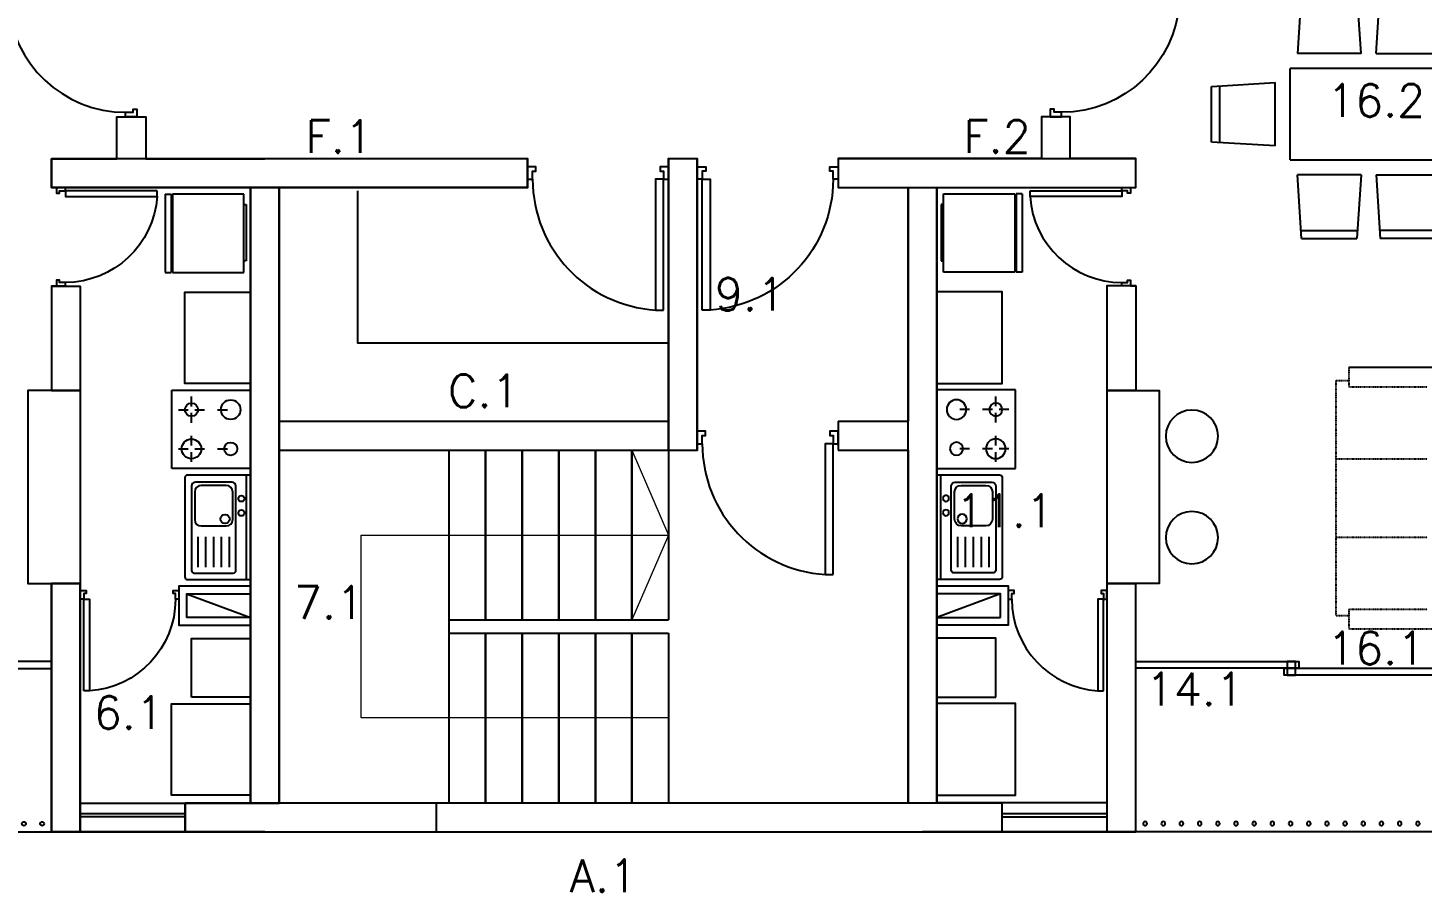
# Model space of a CAD drawing. Header units: inches. Extents: x -1960 to 5063, y 53 to 5870.
# Drawn here: x 1170 to 2236, y 53 to 714 of the extents above; entities that cross this region are included whole.
import ezdxf

# ---------------------------------------------------------------- set-up
doc = ezdxf.new("R2010")
doc.units = ezdxf.units.IN
doc.header["$MEASUREMENT"] = 0
doc.linetypes.add('HIDDEN', pattern=[0.375, 0.25, -0.125])
for name, color, linetype in [('00_CONJUNTO', 1, 'Continuous'), ('00_ESTRUCTURA X', 3, 'Continuous'), ('00_ESTRUCTURA Y', 2, 'Continuous'), ('01 BLOQUES MUEBLES', 1, 'Continuous'), ('01 ELV CORTE', 1, 'Continuous'), ('01 MUROS', 7, 'Continuous'), ('01 PUERTAS Y VENTANAS', 246, 'Continuous'), ('_LOSA', 250, 'Continuous'), ('REV_JM', 201, 'Continuous')]:
    doc.layers.add(name, color=color, linetype=linetype)
for name, color, linetype, lineweight, plot in [('01 NO IMPRIMIR', 6, 'Continuous', 13, False), ('Distancia Origen', 130, 'Continuous', 5, False), ('Envigado', 130, 'Continuous', 5, False), ('Nombres Muros X', 3, 'Continuous', 5, False), ('Nombres Muros Y', 2, 'Continuous', 5, False)]:
    doc.layers.add(name, color=color, linetype=linetype, lineweight=lineweight, plot=plot)
doc.layers.add('_ELEV 1', color=7, linetype='Continuous', lineweight=9)
doc.styles.add('ARQ', font='SIMPLEX.shx')

# ---------------------------------------------------------------- blocks, each defined once
blk = doc.blocks.new('nombres muros y')
at = {"layer": 'Nombres Muros Y', "ltscale": 2, "style": 'ARQ'}
for s, p in [('16.2', (1682.2, -695.9)), ('9.1', (1214.2, -844.2)), ('11.1', (1398.4, -1009.8)), ('7.1', (892.4, -1080)), ('16.1', (1682.2, -1114.9)), ('14.1', (1543.6, -1146.3)), ('6.1', (739.3, -1164.3))]:
    blk.add_text(s, height=25, dxfattribs=at).set_placement(p)
blk = doc.blocks.new('Nombres muros X')
at = {"layer": 'Nombres Muros X', "ltscale": 2, "style": 'ARQ'}
for s, p in [('F.1', (901.3, -818.9)), ('F.2', (1404.2, -818.9)), ('C.1', (1010.2, -1013.5)), ('A.1', (1103.2, -1384.5))]:
    blk.add_text(s, height=25, dxfattribs=at).set_placement(p)
blk = doc.blocks.new('*U24')
at = {"layer": '01 PUERTAS Y VENTANAS'}
for points in [[(1633.7, 4997.8), (1633.7, 5000.8), (1641.2, 5000.8), (1641.2, 4995.8), (1638.7, 4995.8), (1638.7, 4997.8)], [(1555.7, 4997.8), (1633.7, 4997.8), (1633.7, 4993.1), (1555.7, 4993.1)], [(1633.7, 4916.8), (1633.7, 4919.8), (1638.7, 4919.8), (1638.7, 4921.8), (1641.2, 4921.8), (1641.2, 4916.8)]]:
    blk.add_lwpolyline(points, close=True, dxfattribs=at)
at = {"layer": '01 PUERTAS Y VENTANAS', "color": 8}
blk.add_arc((1633.8, 4998.1), 78.3, 183.6465, 269.9158, dxfattribs=at)
blk = doc.blocks.new('lav')
at = {"layer": '01 BLOQUES MUEBLES'}
for p, q in [((53035.9, -1515.9), (53035.9, -1455.9)), ((53035.9, -1455.9), (53040.4, -1455.9)), ((53040.4, -1515.9), (53040.4, -1455.9)), ((53041.4, -1515.9), (53041.4, -1455.9)), ((53041.4, -1455.9), (53095.9, -1455.9)), ((53095.9, -1455.9), (53095.9, -1515.9)), ((53097.6, -1464.8), (53095.9, -1464.8)), ((53097.6, -1507.9), (53097.6, -1464.8)), ((53095.9, -1507.9), (53097.6, -1507.9)), ((53035.9, -1515.9), (53040.4, -1515.9)), ((53095.9, -1515.9), (53041.4, -1515.9))]:
    blk.add_line(p, q, dxfattribs=at)
blk = doc.blocks.new('*U28')
at = {"layer": '01 PUERTAS Y VENTANAS'}
for points in [[(1557.2, 4993.3), (1560.2, 4993.3), (1560.2, 4998.2), (1562.2, 4998.2), (1562.2, 5000.8), (1557.2, 5000.8)], [(1638.2, 4993.3), (1641.2, 4993.3), (1641.2, 5000.8), (1636.2, 5000.8), (1636.2, 4998.2), (1638.2, 4998.2)], [(1638.2, 4915.3), (1638.2, 4993.3), (1633.5, 4993.3), (1633.5, 4915.3)]]:
    blk.add_lwpolyline(points, close=True, dxfattribs=at)
at = {"layer": '01 PUERTAS Y VENTANAS', "color": 8}
blk.add_arc((1638.5, 4993.4), 78.3, 180.0842, 266.3535, dxfattribs=at)
blk = doc.blocks.new('*U25')
at = {"layer": '01 PUERTAS Y VENTANAS'}
for points in [[(1644.24, 4993.31), (1641.24, 4993.31), (1641.24, 5000.81), (1646.24, 5000.81), (1646.24, 4998.24), (1644.24, 4998.24)], [(1725.24, 4993.31), (1722.24, 4993.31), (1722.24, 4998.24), (1720.23, 4998.24), (1720.23, 5000.81), (1725.24, 5000.81)], [(1644.24, 4915.31), (1644.24, 4993.31), (1648.95, 4993.31), (1648.95, 4915.31)]]:
    blk.add_lwpolyline(points, close=True, dxfattribs=at)
at = {"layer": '01 PUERTAS Y VENTANAS', "color": 8}
blk.add_arc((1643.97, 4993.42), 78.27, 273.64651, 359.91585, dxfattribs=at)
blk = doc.blocks.new('*U17')
at = {"layer": '01 MUROS', "ltscale": 9}
blk.add_circle((0, 0), 1.5, dxfattribs=at)
blk = doc.blocks.new('*U18')
at = {"layer": '01 MUROS', "color": 0, "linetype": 'ByBlock', "lineweight": -2, "transparency": 16777216}
for p in [(0, 0), (13.9, 0), (27.8, 0), (41.7, 0), (55.6, 0), (69.5, 0), (83.4, 0), (97.3, 0), (111.2, 0), (125.1, 0), (139, 0), (152.9, 0), (166.8, 0), (180.7, 0), (194.6, 0), (208.5, 0), (222.4, 0)]:
    blk.add_blockref('*U17', p, dxfattribs=at)
blk = doc.blocks.new('DM')
at = {"ltscale": 9}
blk.add_line((61243, -9286.4), (61291.7, -9304.4), dxfattribs=at)
at = {"layer": '00_CONJUNTO'}
blk.add_lwpolyline([(61161.7, -9278.4), (61161.7, -9278.4), (61139.7, -9278.4)], dxfattribs=at)
at = {"layer": '01 BLOQUES MUEBLES', "ltscale": 0.02}
for p, q in [((61231.7, -9190.4), (61231.7, -9130.4)), ((61231.7, -9130.4), (61291.7, -9130.4)), ((61236.7, -9145.4), (61244.2, -9145.4)), ((61236.7, -9145.4), (61244.2, -9145.4)), ((61236.7, -9145.4), (61244.2, -9145.4)), ((61236.7, -9145.4), (61244.2, -9145.4)), ((61236.7, -9145.4), (61244.2, -9145.4)), ((61246.7, -9142.9), (61246.7, -9135.4)), ((61246.7, -9142.9), (61246.7, -9135.4)), ((61246.7, -9142.9), (61246.7, -9135.4)), ((61246.7, -9142.9), (61246.7, -9135.4)), ((61246.7, -9142.9), (61246.7, -9135.4)), ((61249.2, -9145.4), (61256.7, -9145.4)), ((61249.2, -9145.4), (61256.7, -9145.4)), ((61249.2, -9145.4), (61256.7, -9145.4)), ((61249.2, -9145.4), (61256.7, -9145.4)), ((61249.2, -9145.4), (61256.7, -9145.4)), ((61266.7, -9145.4), (61274.2, -9145.4)), ((61266.7, -9145.4), (61274.2, -9145.4)), ((61266.7, -9145.4), (61274.2, -9145.4)), ((61266.7, -9145.4), (61274.2, -9145.4)), ((61266.7, -9145.4), (61274.2, -9145.4)), ((61246.7, -9155.4), (61246.7, -9147.9)), ((61246.7, -9155.4), (61246.7, -9147.9)), ((61246.7, -9155.4), (61246.7, -9147.9)), ((61246.7, -9155.4), (61246.7, -9147.9)), ((61246.7, -9155.4), (61246.7, -9147.9)), ((61246.7, -9172.9), (61246.7, -9165.4)), ((61246.7, -9172.9), (61246.7, -9165.4)), ((61246.7, -9172.9), (61246.7, -9165.4)), ((61246.7, -9172.9), (61246.7, -9165.4)), ((61246.7, -9172.9), (61246.7, -9165.4)), ((61236.7, -9175.4), (61244.2, -9175.4)), ((61236.7, -9175.4), (61244.2, -9175.4)), ((61236.7, -9175.4), (61244.2, -9175.4)), ((61236.7, -9175.4), (61244.2, -9175.4)), ((61236.7, -9175.4), (61244.2, -9175.4)), ((61246.7, -9185.4), (61246.7, -9177.9)), ((61246.7, -9185.4), (61246.7, -9177.9)), ((61246.7, -9185.4), (61246.7, -9177.9)), ((61246.7, -9185.4), (61246.7, -9177.9)), ((61246.7, -9185.4), (61246.7, -9177.9)), ((61249.2, -9175.4), (61256.7, -9175.4)), ((61249.2, -9175.4), (61256.7, -9175.4)), ((61249.2, -9175.4), (61256.7, -9175.4)), ((61249.2, -9175.4), (61256.7, -9175.4)), ((61249.2, -9175.4), (61256.7, -9175.4)), ((61266.7, -9175.4), (61274.2, -9175.4)), ((61266.7, -9175.4), (61274.2, -9175.4)), ((61266.7, -9175.4), (61274.2, -9175.4)), ((61266.7, -9175.4), (61274.2, -9175.4)), ((61266.7, -9175.4), (61274.2, -9175.4)), ((61291.7, -9190.4), (61231.7, -9190.4)), ((61291.7, -9190.4), (61231.7, -9190.4)), ((61291.7, -9190.4), (61231.7, -9190.4)), ((61291.7, -9190.4), (61231.7, -9190.4)), ((61291.7, -9190.4), (61231.7, -9190.4))]:
    blk.add_line(p, q, dxfattribs=at)
at = {"layer": '01 BLOQUES MUEBLES'}
for p, q in [((61288.7, -9275.4), (61288.7, -9195.4)), ((61246.7, -9203.9), (61246.7, -9233.9)), ((61249.2, -9208.4), (61249.2, -9229.4)), ((61277.7, -9200.9), (61249.7, -9200.9)), ((61273.2, -9203.4), (61254.2, -9203.4)), ((61278.2, -9229.4), (61278.2, -9208.4)), ((61280.7, -9268.4), (61280.7, -9203.9)), ((61246.7, -9233.9), (61246.7, -9268.4)), ((61254.2, -9234.4), (61273.2, -9234.4)), ((61251.7, -9265.8), (61251.7, -9242.7)), ((61257.7, -9265.8), (61257.7, -9242.7)), ((61263.7, -9265.8), (61263.7, -9242.7)), ((61269.7, -9265.8), (61269.7, -9242.7)), ((61275.7, -9265.8), (61275.7, -9242.7)), ((61248.7, -9270.4), (61278.7, -9270.4))]:
    blk.add_line(p, q, dxfattribs=at)
blk.add_lwpolyline([(61291.7, -9125.4), (61241.7, -9125.4), (61241.7, -9055.4), (61291.7, -9055.4)], close=True, dxfattribs=at)
for points in [[(61161.7, -9130.8), (61121.7, -9130.8), (61121.7, -9278.4), (61161.7, -9278.4)], [(61161.7, -9130.8), (61161.7, -9278.4)], [(61246.7, -9365.4), (61246.7, -9320.4), (61291.7, -9320.4), (61291.7, -9365.4), (61246.7, -9365.4)], [(61291.5, -9440.4), (61231.5, -9440.4), (61231.5, -9370.4), (61291.7, -9370.4), (61291.7, -9440.4)]]:
    blk.add_lwpolyline(points, dxfattribs=at)
blk.add_lwpolyline([(61243.7, -9275.4), (61291.7, -9275.4), (61291.7, -9195.4), (61243.7, -9195.4, 0.414214), (61241.7, -9197.4), (61241.7, -9273.4, 0.414214)], format="xyb", close=True, dxfattribs=at)
at = {"layer": '01 BLOQUES MUEBLES', "ltscale": 0.02}
for centre, radius in [((61246.7, -9145.4), 5), ((61246.7, -9145.4), 5), ((61246.7, -9145.4), 5), ((61246.7, -9145.4), 5), ((61246.7, -9145.4), 5), ((61276.7, -9145.4), 7.5), ((61276.7, -9145.4), 7.5), ((61276.7, -9145.4), 7.5), ((61276.7, -9145.4), 7.5), ((61276.7, -9145.4), 7.5), ((61246.7, -9175.4), 7.5), ((61246.7, -9175.4), 7.5), ((61246.7, -9175.4), 7.5), ((61246.7, -9175.4), 7.5), ((61246.7, -9175.4), 7.5), ((61276.7, -9175.4), 5), ((61276.7, -9175.4), 5), ((61276.7, -9175.4), 5), ((61276.7, -9175.4), 5), ((61276.7, -9175.4), 5)]:
    blk.add_circle(centre, radius, dxfattribs=at)
at = {"layer": '01 BLOQUES MUEBLES'}
for centre, radius in [((61284.9, -9213.4), 2.32), ((61272.4, -9229), 3.5), ((61284.9, -9224.4), 2.32)]:
    blk.add_circle(centre, radius, dxfattribs=at)
for centre, radius, start, end in [((61249.7, -9203.9), 3, 90, 180), ((61254.2, -9208.4), 5, 90, 180), ((61273.2, -9208.4), 5, 0, 90), ((61277.7, -9203.9), 3, 0, 90), ((61254.2, -9229.4), 5, 180, 270), ((61273.2, -9229.4), 5, 270, 360), ((61248.7, -9268.4), 2, 180, 270), ((61278.7, -9268.4), 2, 270, 0)]:
    blk.add_arc(centre, radius, start, end, dxfattribs=at)
at = {"layer": '01 MUROS'}
for points in [[(61139.7, -8975.4), (61139.7, -8953.4), (61189.7, -8953.4), (61189.7, -8921.3), (61211.7, -8921.3), (61211.7, -8953.4), (61302.7, -8953.4)], [(61143.6, -9050.8), (61139.7, -9050.8), (61161.7, -9050.8), (61161.7, -9446.4), (61291.7, -9446.4), (61291.7, -8975.4), (61161.7, -8975.4), (61139.7, -8975.4)], [(61139.7, -9050.8), (61139.7, -9130.8), (61161.7, -9130.8)], [(61302.7, -9468.4), (61139.7, -9468.4), (61139.7, -9278.4), (61161.7, -9278.4)], [(61291.7, -9280.4), (61237.1, -9280.4), (61237.1, -9310.4), (61291.7, -9310.4)], [(61243.1, -9304.4), (61243.1, -9286.4), (61291.7, -9286.4), (61291.7, -9304.4), (61243, -9304.4)], [(60879.7, -9423.4), (60879.7, -9468.4), (61302.7, -9468.4)], [(61161.7, -9445.6), (61161.7, -9468.4)], [(61241.8, -9454.6), (61161.7, -9454.6)], [(61241.8, -9468.4), (61241.8, -9446.4)], [(61241.8, -9457), (61161.7, -9457)]]:
    blk.add_lwpolyline(points, dxfattribs=at)
blk.add_lwpolyline([(61014.9, -9343.4), (61139.7, -9343.4), (61139.7, -9338.1), (61014.9, -9338.1)], close=True, dxfattribs=at)
blk.add_blockref('*U18', (60910.1, -9462.2), dxfattribs=at)
at = {"layer": '01 PUERTAS Y VENTANAS', "xscale": 1.153931916447351, "yscale": 1.153931916447351, "zscale": 1.153931916447351, "rotation": 270}
blk.add_blockref('*U25', (55434.4, -6930.5), dxfattribs=at)
at = {"layer": '01 PUERTAS Y VENTANAS', "xscale": -0.8975026016796874, "yscale": 0.8975026016796874, "zscale": 0.8975026016796874}
for name, p in [('*U24', (62616.6, -13463.6)), ('*U28', (62634.7, -13772))]:
    blk.add_blockref(name, p, dxfattribs=at)
at = {"layer": 'REV_JM', "xscale": -1, "rotation": 180}
blk.add_blockref('lav', (8190.8, -10496.3), dxfattribs=at)
blk = doc.blocks.new('*U26')
at = {"layer": '01 PUERTAS Y VENTANAS'}
for points in [[(1648.75, 4997.81), (1648.75, 5000.81), (1641.24, 5000.81), (1641.24, 4995.81), (1643.82, 4995.81), (1643.82, 4997.81)], [(1726.74, 4997.81), (1648.75, 4997.81), (1648.75, 4993.11), (1726.74, 4993.11)], [(1648.75, 4916.81), (1648.75, 4919.82), (1643.82, 4919.82), (1643.82, 4921.82), (1641.24, 4921.82), (1641.24, 4916.81)]]:
    blk.add_lwpolyline(points, close=True, dxfattribs=at)
at = {"layer": '01 PUERTAS Y VENTANAS', "color": 8}
blk.add_arc((1648.63, 4998.08), 78.27, 270.08415, 356.35349, dxfattribs=at)
blk = doc.blocks.new('escalera')
at = {"layer": '01 BLOQUES MUEBLES'}
blk.add_lwpolyline([(79033.4, 4102.4), (79033.4, 3986), (79271.1, 3986)], dxfattribs=at)
at = {"layer": '01 MUROS'}
for points in [[(78962.4, 4127), (79163.4, 4127), (79163.4, 4105), (78973.4, 4105)], [(79271.1, 3926), (79271.1, 4127), (79293.1, 4127), (79293.1, 3904)], [(79465.3, 4127), (79400.8, 4127), (79400.8, 4105), (79454.3, 4105)], [(78973.4, 4105), (78973.4, 3926)], [(79454.3, 4105), (79454.3, 3926)], [(78973.4, 3926), (79271.1, 3926)], [(79400.8, 3926), (79400.8, 3904)], [(79400.8, 3926), (79454.3, 3926)], [(78973.4, 3904), (79293.1, 3904)], [(78973.4, 3904), (78973.4, 3634)], [(79400.8, 3904), (79454.3, 3904)], [(79454.3, 3904), (79454.3, 3634)], [(78973.4, 3634), (79454.3, 3634)], [(78962.4, 3612), (79465.3, 3612)]]:
    blk.add_lwpolyline(points, dxfattribs=at)
at = {"layer": '_ELEV 1'}
blk.add_lwpolyline([(79271.1, 3699), (79036.1, 3699), (79036.1, 3713.2), (79036.1, 3839), (79271.1, 3839), (79243.2, 3774), (79243.2, 3904), (79271.1, 3839)], dxfattribs=at)
at = {"layer": '_LOSA', "ltscale": 9}
for p, q in [((79103.4, 3634), (79103.4, 3904)), ((79131.3, 3774), (79131.3, 3904)), ((79131.3, 3904), (79131.3, 3774)), ((79159.3, 3904), (79159.3, 3774)), ((79159.3, 3774), (79159.3, 3904)), ((79187.2, 3904), (79187.2, 3774)), ((79187.2, 3774), (79187.2, 3904)), ((79215.2, 3904), (79215.2, 3774)), ((79215.2, 3774), (79215.2, 3904)), ((79243.2, 3904), (79243.2, 3774)), ((79243.2, 3774), (79243.2, 3904)), ((79271.1, 3904), (79271.1, 3774)), ((79131.3, 3634), (79131.3, 3764)), ((79131.3, 3764), (79131.3, 3634)), ((79159.3, 3764), (79159.3, 3634)), ((79159.3, 3634), (79159.3, 3764)), ((79187.2, 3764), (79187.2, 3634)), ((79187.2, 3634), (79187.2, 3764)), ((79215.2, 3764), (79215.2, 3634)), ((79215.2, 3634), (79215.2, 3764)), ((79243.2, 3764), (79243.2, 3634)), ((79243.2, 3634), (79243.2, 3764)), ((79271.1, 3764), (79271.1, 3634))]:
    blk.add_line(p, q, dxfattribs=at)
for points in [[(79103.4, 3774), (79271.1, 3774)], [(79103.4, 3764), (79271.1, 3764)]]:
    blk.add_lwpolyline(points, dxfattribs=at)
at = {"layer": '01 PUERTAS Y VENTANAS', "yscale": 1.282146573830468, "zscale": 1.282146573830468}
for p, xscale, rotation in [((72859.3, 6225.1), 1.282146573830468, 270), ((85704.9, 6225.1), -1.282146573830468, 90), ((72989, 6022.7), 1.282146573830468, 270)]:
    blk.add_blockref('*U26', p, dxfattribs=dict(at, xscale=xscale, rotation=rotation))
blk = doc.blocks.new('*U15')
at = {"layer": '01 MUROS', "ltscale": 9}
blk.add_circle((0, 0), 1.5, dxfattribs=at)
blk = doc.blocks.new('*U16')
at = {"layer": '01 MUROS', "color": 0, "linetype": 'ByBlock', "lineweight": -2, "transparency": 16777216}
for p in [(0, 0), (13.9, 0), (27.8, 0), (41.7, 0), (55.6, 0), (69.5, 0), (83.4, 0), (97.3, 0), (111.2, 0), (125.1, 0), (139, 0), (152.9, 0), (166.8, 0), (180.7, 0), (194.6, 0), (208.5, 0), (222.4, 0)]:
    blk.add_blockref('*U15', p, dxfattribs=at)
blk = doc.blocks.new('DM2')
at = {"ltscale": 9}
blk.add_line((63904.9, -9525.6), (63953.6, -9543.6), dxfattribs=at)
at = {"layer": '00_CONJUNTO'}
blk.add_lwpolyline([(63823.6, -9517.6), (63823.6, -9517.6), (63801.6, -9517.6)], dxfattribs=at)
at = {"layer": '01 BLOQUES MUEBLES'}
for p, q in [((63617.8, -9112.2), (63569.2, -9112.2)), ((63629.3, -9112.2), (63677.9, -9112.2)), ((63563.6, -9123.6), (63683.6, -9123.6)), ((63683.6, -9193.6), (63683.6, -9123.6)), ((63695, -9182.9), (63695, -9134.3)), ((63737.5, -9137.4), (63737.5, -9179.9)), ((63683.6, -9193.6), (63563.6, -9193.6)), ((63617.8, -9205.1), (63569.2, -9205.1)), ((63629.3, -9205.1), (63677.9, -9205.1)), ((63572.3, -9247.6), (63614.8, -9247.6)), ((63674.9, -9247.6), (63632.4, -9247.6)), ((63572.3, -9253.6), (63614.8, -9253.6)), ((63674.9, -9253.6), (63632.4, -9253.6)), ((63908.6, -9443.1), (63908.6, -9473.1)), ((63939.6, -9440.1), (63911.6, -9440.1)), ((63935.1, -9442.6), (63916.1, -9442.6)), ((63942.6, -9507.6), (63942.6, -9443.1)), ((63950.6, -9514.6), (63950.6, -9434.6)), ((63911.1, -9447.6), (63911.1, -9468.6)), ((63940.1, -9468.6), (63940.1, -9447.6)), ((63908.6, -9473.1), (63908.6, -9507.6)), ((63916.1, -9473.6), (63935.1, -9473.6)), ((63913.6, -9505.1), (63913.6, -9482)), ((63919.6, -9505.1), (63919.6, -9482)), ((63925.6, -9505.1), (63925.6, -9482)), ((63931.6, -9505.1), (63931.6, -9482)), ((63937.6, -9505.1), (63937.6, -9482)), ((63910.6, -9509.6), (63940.6, -9509.6))]:
    blk.add_line(p, q, dxfattribs=at)
at = {"layer": '01 BLOQUES MUEBLES', "linetype": 'HIDDEN', "ltscale": 0.01}
for p, q in [((63638.6, -9352.3), (63638.6, -9367.3)), ((63638.6, -9367.3), (63578.6, -9367.3)), ((63648.6, -9362.3), (63638.6, -9362.3)), ((63648.6, -9362.3), (63648.6, -9542.3)), ((63648.6, -9422.3), (63578.6, -9422.3)), ((63648.6, -9482.3), (63578.6, -9482.3)), ((63638.6, -9537.3), (63578.6, -9537.3)), ((63638.6, -9537.3), (63638.6, -9552.3)), ((63648.6, -9542.3), (63638.6, -9542.3)), ((63638.6, -9552.3), (63563.6, -9552.3))]:
    blk.add_line(p, q, dxfattribs=at)
at = {"layer": '01 BLOQUES MUEBLES', "ltscale": 0.02}
for p, q in [((63893.6, -9429.6), (63893.6, -9369.6)), ((63893.6, -9369.6), (63953.6, -9369.6)), ((63908.6, -9382.1), (63908.6, -9374.6)), ((63908.6, -9382.1), (63908.6, -9374.6)), ((63908.6, -9382.1), (63908.6, -9374.6)), ((63908.6, -9382.1), (63908.6, -9374.6)), ((63908.6, -9382.1), (63908.6, -9374.6)), ((63898.6, -9384.6), (63906.1, -9384.6)), ((63898.6, -9384.6), (63906.1, -9384.6)), ((63898.6, -9384.6), (63906.1, -9384.6)), ((63898.6, -9384.6), (63906.1, -9384.6)), ((63898.6, -9384.6), (63906.1, -9384.6)), ((63908.6, -9394.6), (63908.6, -9387.1)), ((63908.6, -9394.6), (63908.6, -9387.1)), ((63908.6, -9394.6), (63908.6, -9387.1)), ((63908.6, -9394.6), (63908.6, -9387.1)), ((63908.6, -9394.6), (63908.6, -9387.1)), ((63911.1, -9384.6), (63918.6, -9384.6)), ((63911.1, -9384.6), (63918.6, -9384.6)), ((63911.1, -9384.6), (63918.6, -9384.6)), ((63911.1, -9384.6), (63918.6, -9384.6)), ((63911.1, -9384.6), (63918.6, -9384.6)), ((63928.6, -9384.6), (63936.1, -9384.6)), ((63928.6, -9384.6), (63936.1, -9384.6)), ((63928.6, -9384.6), (63936.1, -9384.6)), ((63928.6, -9384.6), (63936.1, -9384.6)), ((63928.6, -9384.6), (63936.1, -9384.6)), ((63908.6, -9412.1), (63908.6, -9404.6)), ((63908.6, -9412.1), (63908.6, -9404.6)), ((63908.6, -9412.1), (63908.6, -9404.6)), ((63908.6, -9412.1), (63908.6, -9404.6)), ((63908.6, -9412.1), (63908.6, -9404.6)), ((63898.6, -9414.6), (63906.1, -9414.6)), ((63898.6, -9414.6), (63906.1, -9414.6)), ((63898.6, -9414.6), (63906.1, -9414.6)), ((63898.6, -9414.6), (63906.1, -9414.6)), ((63898.6, -9414.6), (63906.1, -9414.6)), ((63908.6, -9424.6), (63908.6, -9417.1)), ((63908.6, -9424.6), (63908.6, -9417.1)), ((63908.6, -9424.6), (63908.6, -9417.1)), ((63908.6, -9424.6), (63908.6, -9417.1)), ((63908.6, -9424.6), (63908.6, -9417.1)), ((63911.1, -9414.6), (63918.6, -9414.6)), ((63911.1, -9414.6), (63918.6, -9414.6)), ((63911.1, -9414.6), (63918.6, -9414.6)), ((63911.1, -9414.6), (63918.6, -9414.6)), ((63911.1, -9414.6), (63918.6, -9414.6)), ((63928.6, -9414.6), (63936.1, -9414.6)), ((63928.6, -9414.6), (63936.1, -9414.6)), ((63928.6, -9414.6), (63936.1, -9414.6)), ((63928.6, -9414.6), (63936.1, -9414.6)), ((63928.6, -9414.6), (63936.1, -9414.6)), ((63953.6, -9429.6), (63893.6, -9429.6)), ((63953.6, -9429.6), (63893.6, -9429.6)), ((63953.6, -9429.6), (63893.6, -9429.6)), ((63953.6, -9429.6), (63893.6, -9429.6)), ((63953.6, -9429.6), (63893.6, -9429.6))]:
    blk.add_line(p, q, dxfattribs=at)
at = {"layer": '01 BLOQUES MUEBLES'}
for points in [[(63617.8, -9112.2), (63614.8, -9063.6)], [(63629.3, -9112.2), (63632.4, -9063.6)], [(63674.9, -9063.6), (63677.9, -9112.2)], [(63743.6, -9137.4), (63695, -9134.3)], [(63743.6, -9179.9), (63743.6, -9137.4)], [(63695, -9182.9), (63743.6, -9179.9)], [(63617.8, -9205.1), (63614.8, -9253.6)], [(63629.3, -9205.1), (63632.4, -9253.6)], [(63674.9, -9253.6), (63677.9, -9205.1)], [(63563.6, -9552.3), (63563.6, -9352.3), (63638.6, -9352.3)], [(63823.6, -9370), (63783.6, -9370), (63783.6, -9517.6), (63823.6, -9517.6)], [(63823.6, -9370), (63823.6, -9517.6)], [(63908.6, -9604.6), (63908.6, -9559.6), (63953.6, -9559.6), (63953.6, -9604.6), (63908.6, -9604.6)], [(63953.4, -9679.6), (63893.4, -9679.6), (63893.4, -9609.6), (63953.6, -9609.6), (63953.6, -9679.6)]]:
    blk.add_lwpolyline(points, dxfattribs=at)
blk.add_lwpolyline([(63953.6, -9364.6), (63903.6, -9364.6), (63903.6, -9294.6), (63953.6, -9294.6)], close=True, dxfattribs=at)
blk.add_lwpolyline([(63905.6, -9514.6), (63953.6, -9514.6), (63953.6, -9434.6), (63905.6, -9434.6, 0.414214), (63903.6, -9436.6), (63903.6, -9512.6, 0.414214)], format="xyb", close=True, dxfattribs=at)
at = {"layer": '01 BLOQUES MUEBLES', "ltscale": 0.02}
for centre, radius in [((63908.6, -9384.6), 5), ((63908.6, -9384.6), 5), ((63908.6, -9384.6), 5), ((63908.6, -9384.6), 5), ((63908.6, -9384.6), 5), ((63938.6, -9384.6), 7.5), ((63938.6, -9384.6), 7.5), ((63938.6, -9384.6), 7.5), ((63938.6, -9384.6), 7.5), ((63938.6, -9384.6), 7.5), ((63908.6, -9414.6), 7.5), ((63908.6, -9414.6), 7.5), ((63908.6, -9414.6), 7.5), ((63908.6, -9414.6), 7.5), ((63908.6, -9414.6), 7.5), ((63938.6, -9414.6), 5), ((63938.6, -9414.6), 5), ((63938.6, -9414.6), 5), ((63938.6, -9414.6), 5), ((63938.6, -9414.6), 5)]:
    blk.add_circle(centre, radius, dxfattribs=at)
at = {"layer": '01 BLOQUES MUEBLES'}
for centre, radius in [((63758.6, -9405), 20), ((63946.7, -9452.6), 2.32), ((63758.6, -9482.6), 20), ((63934.3, -9468.2), 3.5), ((63946.7, -9463.6), 2.32)]:
    blk.add_circle(centre, radius, dxfattribs=at)
for centre, radius, start, end in [((63911.6, -9443.1), 3, 90, 180), ((63916.1, -9447.6), 5, 90, 180), ((63935.1, -9447.6), 5, 0, 90), ((63939.6, -9443.1), 3, 0, 90), ((63916.1, -9468.6), 5, 180, 270), ((63935.1, -9468.6), 5, 270, 360), ((63910.6, -9507.6), 2, 180, 270), ((63940.6, -9507.6), 2, 270, 0)]:
    blk.add_arc(centre, radius, start, end, dxfattribs=at)
at = {"layer": '01 MUROS'}
for points in [[(63801.6, -9214.6), (63801.6, -9192.6), (63851.6, -9192.6), (63851.6, -9160.6), (63873.6, -9160.6), (63873.6, -9192.6), (63964.6, -9192.6)], [(63805.5, -9290), (63801.6, -9290), (63823.6, -9290), (63823.6, -9685.6), (63953.6, -9685.6), (63953.6, -9214.6), (63823.6, -9214.6), (63801.6, -9214.6)], [(63801.6, -9290), (63801.6, -9370), (63823.6, -9370)], [(63964.6, -9707.6), (63801.6, -9707.6), (63801.6, -9517.6), (63823.6, -9517.6)], [(63953.6, -9519.6), (63899, -9519.6), (63899, -9549.6), (63953.6, -9549.6)], [(63905, -9543.6), (63905, -9525.6), (63953.6, -9525.6), (63953.6, -9543.6), (63904.9, -9543.6)], [(63541.6, -9662.6), (63541.6, -9707.6), (63964.6, -9707.6)], [(63823.6, -9684.9), (63823.6, -9707.6)], [(63903.6, -9707.6), (63903.6, -9685.6)], [(63903.6, -9693.8), (63823.6, -9693.8)], [(63903.6, -9696.3), (63823.6, -9696.3)]]:
    blk.add_lwpolyline(points, dxfattribs=at)
for points in [[(63563.6, -9587.9), (63688.1, -9587.9), (63688.1, -9582.6), (63563.6, -9582.6)], [(63676.8, -9582.6), (63801.6, -9582.6), (63801.6, -9577.4), (63676.8, -9577.4)], [(63679.3, -9577.4), (63685.9, -9577.4), (63685.9, -9587.9), (63679.3, -9587.9)]]:
    blk.add_lwpolyline(points, close=True, dxfattribs=at)
blk.add_blockref('*U16', (63572, -9701.4), dxfattribs=at)
at = {"layer": '01 PUERTAS Y VENTANAS', "xscale": 1.153931916447351, "yscale": 1.153931916447351, "zscale": 1.153931916447351, "rotation": 270}
blk.add_blockref('*U25', (58096.3, -7169.8), dxfattribs=at)
at = {"layer": '01 PUERTAS Y VENTANAS', "xscale": -0.8975026016796874, "yscale": 0.8975026016796874, "zscale": 0.8975026016796874}
for name, p in [('*U24', (65278.5, -13702.9)), ('*U28', (65296.6, -14011.2))]:
    blk.add_blockref(name, p, dxfattribs=at)
at = {"layer": 'REV_JM', "xscale": -1, "rotation": 180}
blk.add_blockref('lav', (10852.6, -10735.5), dxfattribs=at)
blk = doc.blocks.new('est')
at = {"layer": '00_ESTRUCTURA X'}
for points in [[(66210, -26632.1), (66210, -26654.1), (66574, -26654.1), (66574, -26632.1), (66210, -26632.1)], [(66811.4, -26632.1), (66811.4, -26654.1), (67038.9, -26654.1), (67038.9, -26632.1), (66811.4, -26632.1)], [(66384, -26833.1), (66384, -26855.1), (66681.7, -26855.1), (66681.7, -26833.1), (66384, -26833.1)], [(66504, -27125.1), (66504, -27147.1), (66936.9, -27147.1), (66936.9, -27125.1), (66504, -27125.1)]]:
    blk.add_lwpolyline(points, dxfattribs=at)
at = {"layer": '00_ESTRUCTURA Y'}
for points in [[(66681.7, -26632.1), (66681.7, -26855.1), (66703.7, -26855.1), (66703.7, -26632.1), (66681.7, -26632.1)], [(66362, -27125.1), (66384, -27125.1), (66384, -26654.1), (66362, -26654.1), (66362, -27125.1), (66384, -27125.1)], [(66886.9, -26654.1), (66886.9, -27125.1), (66864.9, -27125.1), (66864.9, -26654.1), (66886.9, -26654.1)], [(66210, -26957.1), (66210, -27147.1), (66232, -27147.1), (66232, -26957.1), (66210, -26957.1)], [(67016.9, -26957.1), (67016.9, -27147.1), (67038.9, -27147.1), (67038.9, -26957.1), (67016.9, -26957.1)]]:
    blk.add_lwpolyline(points, dxfattribs=at)
blk = doc.blocks.new('Muro Y')
at = {"layer": '00_ESTRUCTURA Y'}
for points in [[(66681.7, -26632.1), (66681.7, -26855.1), (66703.7, -26855.1), (66703.7, -26632.1), (66681.7, -26632.1)], [(66362, -27125.1), (66384, -27125.1), (66384, -26654.1), (66362, -26654.1), (66362, -27125.1), (66384, -27125.1)], [(66886.9, -26654.1), (66886.9, -27125.1), (66864.9, -27125.1), (66864.9, -26654.1), (66886.9, -26654.1)], [(66210, -26957.1), (66210, -27147.1), (66232, -27147.1), (66232, -26957.1), (66210, -26957.1)], [(67016.9, -26957.1), (67016.9, -27147.1), (67038.9, -27147.1), (67038.9, -26957.1), (67016.9, -26957.1)]]:
    blk.add_lwpolyline(points, dxfattribs=at)

msp = doc.modelspace()

# ---------------------------------------------------------------- linework, layer by layer
at = {"layer": '00_ESTRUCTURA X'}
for points in [[(1187.7, 614), (1187.7, 592), (1551.8, 592), (1551.8, 614), (1187.7, 614)], [(1789.2, 614), (1789.2, 592), (2016.6, 592), (2016.6, 614), (1789.2, 614)], [(1361.7, 413), (1361.7, 391), (1659.5, 391), (1659.5, 413), (1361.7, 413)], [(1289.8, 121), (1289.8, 99), (1914.6, 99), (1914.6, 121), (1289.8, 121)]]:
    msp.add_lwpolyline(points, dxfattribs=at)
at = {"layer": '00_ESTRUCTURA Y'}
for points in [[(1659.5, 614), (1659.5, 391), (1681.5, 391), (1681.5, 614), (1659.5, 614)], [(1339.7, 121), (1361.7, 121), (1361.7, 592), (1339.7, 592), (1339.7, 121), (1361.7, 121)], [(1864.6, 592), (1864.6, 121), (1842.6, 121), (1842.6, 592), (1864.6, 592)], [(1187.7, 289), (1187.7, 99), (1209.7, 99), (1209.7, 289), (1187.7, 289)], [(1994.6, 289), (1994.6, 99), (2016.6, 99), (2016.6, 289), (1994.6, 289)]]:
    msp.add_lwpolyline(points, dxfattribs=at)
at = {"layer": 'Envigado', "ltscale": 2}
msp.add_lwpolyline([(373.7, 451), (480.7, 451), (480.7, 144), (927.7, 144), (927.7, 99), (2276.6, 99), (2276.6, 144), (2723.6, 144), (2723.6, 451), (2915.6, 451), (2915.6, 144), (3362.6, 144), (3362.6, 99), (4208.6, 99)], dxfattribs=at)

# ---------------------------------------------------------------- block references
at = {"layer": '01 ELV CORTE'}
msp.add_blockref('escalera', (-77611.7, -3512.9), dxfattribs=at)
at = {"layer": '01 MUROS', "ltscale": 2}
msp.add_blockref('Muro Y', (-65022.3, 27246.1), dxfattribs=at)
at = {"layer": '01 MUROS'}
msp.add_blockref('DM', (-59952, 9567.4), dxfattribs=at)
at = {"layer": '01 MUROS', "xscale": -1}
msp.add_blockref('DM2', (65818.2, 9806.7), dxfattribs=at)
at = {"layer": '01 NO IMPRIMIR', "ltscale": 2}
msp.add_blockref('est', (-65022.3, 27246.1), dxfattribs=at)
at = {"layer": 'Distancia Origen'}
msp.add_blockref('Nombres muros X', (480.7, 1437.4), dxfattribs=at)
at = {"layer": 'Nombres Muros Y'}
msp.add_blockref('nombres muros y', (480.7, 1342), dxfattribs=at)

doc.saveas('drawing.dxf')
